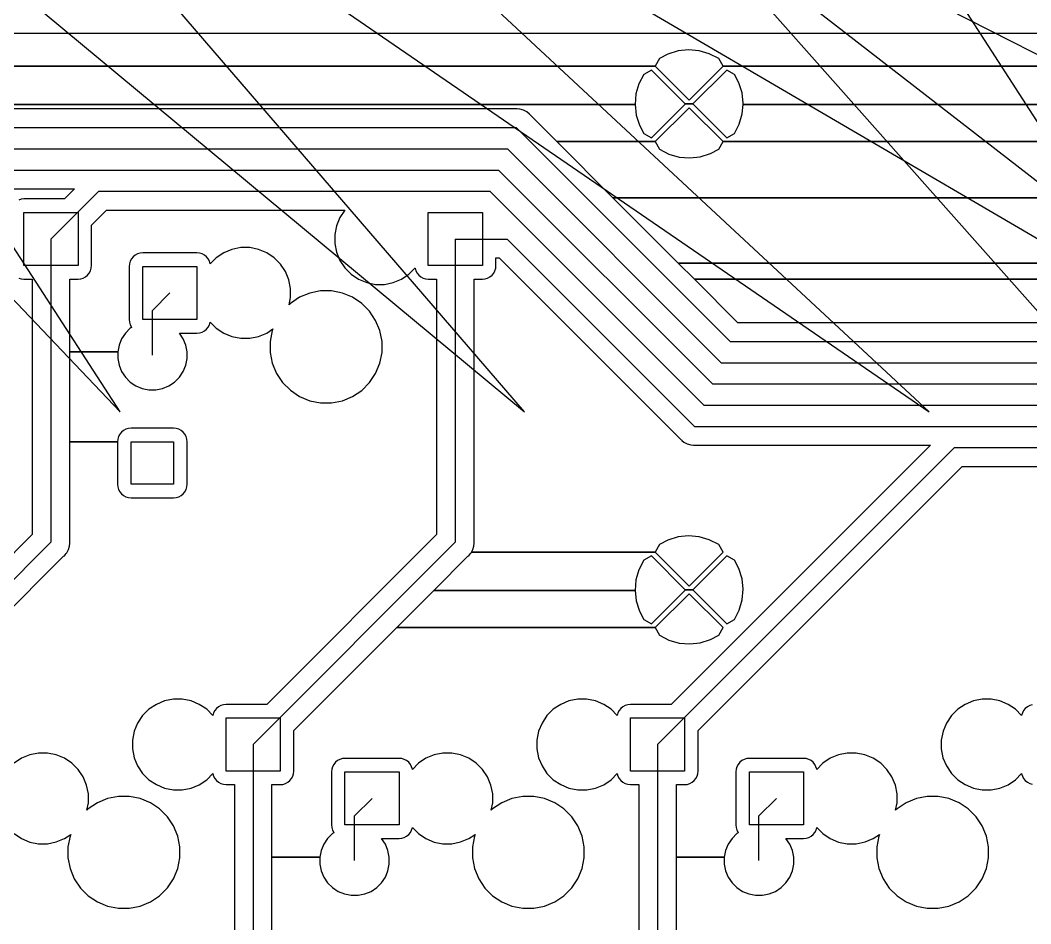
# Model space of a CAD drawing. Extents: x -29462 to 42578, y -23213 to 32194.
# Drawn here: x 13993 to 19283, y -13109 to -8379 of the extents above; entities that cross this region are included whole.
import ezdxf

# ---------------------------------------------------------------- set-up
doc = ezdxf.new("R2010")
doc.units = 0

msp = doc.modelspace()

# ---------------------------------------------------------------- linework, layer by layer
at = {"layer": 'Layer 1'}
for p, q in [((14517.04, -10428.88), (8065.38, -488.988)), ((16633.71, -10428.88), (8065.38, -488.988)), ((18750.38, -10428.88), (8065.38, -488.988)), ((20867.05, -10428.88), (8065.38, -488.988)), ((21660.75, -12545.546), (13886.2, -488.988)), ((6520.94, -2033.48), (14517.04, -10428.88)), ((6520.94, -2033.48), (16633.71, -10428.88)), ((6520.94, -2033.48), (18750.38, -10428.88)), ((6520.94, -2033.48), (20867.05, -10428.88)), ((6520.94, -2033.48), (22983.72, -10428.88)), ((12341.8, -2033.48), (21660.75, -12545.546)), ((4253.88, -8446.25), (38628, -8446.25)), ((17383.7127, -8557.04443), (17340.053, -8580.35593)), ((17436.6293, -8540.36513), (17383.7127, -8557.04443)), ((17491.8037, -8534.3538), (17436.6293, -8540.36513)), ((17547.0628, -8539.1798), (17491.8037, -8534.3538)), ((17600.3181, -8554.7302), (17547.0628, -8539.1798)), ((17649.5376, -8580.356), (17600.3181, -8554.7302)), ((17317.3906, -8619.97993), (4802.4, -8619.98)), ((4802.4, -8619.98), (17317.4, -8619.98)), ((17340.053, -8580.35593), (17317.3906, -8619.97993)), ((17317.4, -8619.98), (17494.805, -8797.385)), ((17494.805, -8797.385), (17672.21, -8619.98)), ((17672.2, -8619.98), (17649.5376, -8580.356)), ((28524.7007, -8619.97993), (17672.2, -8619.98)), ((17672.21, -8619.98), (28524.7, -8619.98)), ((17257.771, -8662.6276), (17232.1452, -8711.8189)), ((17297.395, -8639.937), (17257.771, -8662.6276)), ((17474.8, -8817.37), (17297.395, -8639.937)), ((17692.210092, -8639.93557), (17514.777092, -8817.36857)), ((17731.805792, -8662.62617), (17692.210092, -8639.93557)), ((17755.145592, -8706.28587), (17731.805792, -8662.62617)), ((17232.1452, -8711.8189), (17216.5948, -8765.1024)), ((17771.824892, -8759.20247), (17755.145592, -8706.28587)), ((17216.5948, -8765.1024), (17211.74058, -8820.3615)), ((17777.836222, -8814.34867), (17771.824892, -8759.20247)), ((17211.74058, -8820.3615), (4907.47, -8820.36)), ((4907.4732, -8820.3618), (17211.8, -8820.36)), ((17211.8, -8820.36), (17217.81133, -8875.5062)), ((17297.45443, -8994.7731), (17474.85943, -8817.3681)), ((17514.777092, -8817.36857), (17474.8, -8817.37)), ((17474.85943, -8817.3681), (17514.8, -8817.37)), ((17514.8, -8817.37), (17692.233, -8994.775)), ((17773.0049, -8869.6378), (17777.3229, -8820.3618)), ((17777.3, -8820.36), (17777.836222, -8814.34867)), ((28419.16953, -8820.3615), (17777.3, -8820.36)), ((17777.3229, -8820.3618), (28419.2, -8820.36)), ((16584.91978, -8843.19), (7334.27, -8843.19)), ((16589.74578, -8842.710223), (16584.91978, -8843.19)), ((16594.6, -8843.19), (16589.74578, -8842.710223)), ((16594.56678, -8843.19543), (16594.6, -8843.19)), ((16608.98828, -8844.60654), (16594.56678, -8843.19543)), ((16627.53028, -8850.22276), (16608.98828, -8844.60654)), ((16644.63298, -8859.36675), (16627.53028, -8850.22276)), ((16659.59078, -8871.64345), (16644.63298, -8859.36675)), ((16662.667, -8875.397), (16659.59078, -8871.64345)), ((16802, -9014.73), (16662.667, -8875.397)), ((17217.81133, -8875.5062), (17234.49063, -8928.4228)), ((17494.795, -8837.325), (17317.39, -9014.73)), ((17672.2, -9014.73), (17494.795, -8837.325)), ((17757.4545, -8922.8931), (17773.0049, -8869.6378)), ((17234.49063, -8928.4228), (17257.83043, -8972.0825)), ((17731.8287, -8972.0844), (17757.4545, -8922.8931)), ((7329.31, -8941.49), (16589.6, -8941.49)), ((16589.6, -8941.49), (17709.17, -10060.78)), ((17257.83043, -8972.0825), (17297.45443, -8994.7731)), ((17692.233, -8994.775), (17731.8287, -8972.0844)), ((17317.39, -9014.73), (16802, -9014.73)), ((17095.9, -9308.58), (16802.05, -9014.73)), ((16802.05, -9014.73), (17317.4, -9014.73)), ((17317.4, -9014.73), (17340.0624, -9054.354)), ((17649.547, -9054.35397), (17672.2094, -9014.72997)), ((28524.6993, -9014.72997), (17672.2, -9014.73)), ((17672.2094, -9014.72997), (28524.7, -9014.73)), ((10393.1, -9052.4), (16543.6, -9052.4)), ((16543.6, -9052.4), (17662.89, -10171.97)), ((17340.0624, -9054.354), (17389.2819, -9079.9798)), ((17389.2819, -9079.9798), (17442.5372, -9095.5302)), ((17442.5372, -9095.5302), (17497.7963, -9100.38442)), ((17497.7963, -9100.38442), (17552.9707, -9094.34487)), ((17552.9707, -9094.34487), (17605.8873, -9077.69377)), ((17605.8873, -9077.69377), (17649.547, -9054.35397)), ((12398.9, -9163.6), (16497.6, -9163.6)), ((16497.6, -9163.6), (17616.89, -10283.17)), ((12439.586, -9262.064), (14278.1, -9262.07)), ((14154.3, -9524.84), (14404.349, -9274.791)), ((14278.1, -9262.07), (14225.0987, -9315.0713)), ((14404.3, -9274.79), (16451.6, -9274.79)), ((16451.6, -9274.79), (17570.89, -10394.08)), ((29344.91117, -9308.57338), (17095.9, -9308.58)), ((17437.7, -9650.43), (17095.9, -9308.58)), ((17095.9, -9308.58), (29344.9, -9308.58)), ((13998.9711, -9316.42467), (13985.6502, -9320.46044)), ((14012.8, -9315.07), (13998.9711, -9316.42467)), ((14225.0987, -9315.0713), (14012.8, -9315.07)), ((14012.8, -9663.75), (14012.8, -9385.96)), ((14012.8, -9385.96), (14296.1, -9385.96)), ((14296.1, -9385.96), (14296.1, -9663.75)), ((14367, -9451.35), (14445.1755, -9373.1745)), ((14445.1755, -9373.1745), (15692.8, -9373.18)), ((15666.384045, -9412.493555), (15648.519345, -9455.673555)), ((15692.348445, -9373.631555), (15666.384045, -9412.493555)), ((15692.8, -9373.18), (15692.348445, -9373.631555)), ((16129.4, -9663.75), (16129.4, -9385.96)), ((16129.4, -9385.96), (16412.8, -9385.96)), ((16412.8, -9385.96), (16412.8, -9663.75)), ((14366.99424, -9663.75576), (14367, -9451.35)), ((15648.519345, -9455.673555), (15639.403575, -9501.506455)), ((15639.403575, -9501.506455), (15639.4, -9548.21)), ((14154.3, -9524.84), (14154.3, -11112.3)), ((15147.7, -9569.86), (15101.8671, -9578.97577)), ((15194.43213, -9569.86203), (15147.7, -9569.86)), ((15240.26503, -9578.9778), (15194.43213, -9569.86203)), ((15639.4, -9548.21), (15648.51577, -9594.0429)), ((16270.9, -9524.84), (16270.9, -11112.3)), ((16270.9, -9524.84), (16541.6, -9524.84)), ((16541.6, -9524.84), (17522.039, -10505.279)), ((14584.8773, -9618.06154), (14576.04375, -9628.81424)), ((14595.6017, -9609.22799), (14584.8773, -9618.06154)), ((14607.8784, -9602.68044), (14595.6017, -9609.22799)), ((14621.1711, -9598.64467), (14607.8784, -9602.68044)), ((14635, -9597.29), (14621.1711, -9598.64467)), ((14918.281606, -9597.291975), (14635, -9597.29)), ((14932.110506, -9598.646645), (14918.281606, -9597.291975)), ((14945.431406, -9602.682415), (14932.110506, -9598.646645)), ((14957.679806, -9609.229965), (14945.431406, -9602.682415)), ((14968.432506, -9618.063515), (14957.679806, -9609.229965)), ((14977.237836, -9628.816215), (14968.432506, -9618.063515)), ((15019.8534, -9622.80487), (14987.8776, -9654.80887)), ((15058.7154, -9596.86867), (15019.8534, -9622.80487)), ((15101.8671, -9578.97577), (15058.7154, -9596.86867)), ((15283.44503, -9596.8707), (15240.26503, -9578.9778)), ((15322.27873, -9622.8069), (15283.44503, -9596.8707)), ((15355.32693, -9655.8551), (15322.27873, -9622.8069)), ((15648.51577, -9594.0429), (15666.38047, -9637.2229)), ((16483.69424, -9663.75576), (16483.7, -9623.2)), ((16483.7, -9623.2), (16500.9, -9623.2)), ((16500.9, -9623.2), (17449.222, -10571.522)), ((14296.1, -9663.75), (14012.8, -9663.75)), ((14361.6038, -9690.87736), (14365.63957, -9677.58466)), ((14365.63957, -9677.58466), (14366.99424, -9663.75576)), ((14564.10576, -9668.18424), (14564.1, -9945.98)), ((14565.46043, -9654.35534), (14564.10576, -9668.18424)), ((14569.4962, -9641.06264), (14565.46043, -9654.35534)), ((14576.04375, -9628.81424), (14569.4962, -9641.06264)), ((14635, -9945.98), (14635, -9668.18)), ((14635, -9668.18), (14918.3, -9668.18)), ((14918.3, -9668.18), (14918.3, -9945.98)), ((14983.785386, -9641.064615), (14977.237836, -9628.816215)), ((14987.821156, -9654.357315), (14983.785386, -9641.064615)), ((14987.8776, -9654.80887), (14987.821156, -9654.357315)), ((15381.29133, -9694.7171), (15355.32693, -9655.8551)), ((15666.38047, -9637.2229), (15692.34487, -9676.0849)), ((15692.34487, -9676.0849), (15725.39307, -9709.1049)), ((16027.8466, -9709.10693), (16059.8224, -9677.13113)), ((16059.8224, -9677.13113), (16059.878844, -9677.582685)), ((16059.878844, -9677.582685), (16063.914614, -9690.875385)), ((16412.8, -9663.75), (16129.4, -9663.75)), ((16478.3038, -9690.87736), (16482.33957, -9677.58466)), ((16482.33957, -9677.58466), (16483.69424, -9663.75576)), ((17522.2, -9734.96), (17437.7, -9650.43)), ((17437.7, -9650.43), (31037.1, -9650.43)), ((31037.04012, -9650.4343), (17437.7, -9650.43)), ((13985.668594, -9729.257585), (13998.989494, -9733.293355)), ((14309.9289, -9733.29533), (14323.2216, -9729.25956)), ((14323.2216, -9729.25956), (14335.4983, -9722.68379)), ((14335.4983, -9722.68379), (14346.2227, -9713.87846)), ((14346.2227, -9713.87846), (14355.05625, -9703.12576)), ((14355.05625, -9703.12576), (14361.6038, -9690.87736)), ((15399.18423, -9737.8971), (15381.29133, -9694.7171)), ((15725.39307, -9709.1049), (15764.25507, -9735.0693)), ((15989.0129, -9735.07133), (16027.8466, -9709.10693)), ((16063.914614, -9690.875385), (16070.462164, -9703.123785)), ((16070.462164, -9703.123785), (16079.267494, -9713.876485)), ((16079.267494, -9713.876485), (16090.020194, -9722.681815)), ((16090.020194, -9722.681815), (16102.268594, -9729.257585)), ((16102.268594, -9729.257585), (16115.589494, -9733.293355)), ((16426.6289, -9733.29533), (16439.9216, -9729.25956)), ((16439.9216, -9729.25956), (16452.1983, -9722.68379)), ((16452.1983, -9722.68379), (16462.9227, -9713.87846)), ((16462.9227, -9713.87846), (16471.75625, -9703.12576)), ((16471.75625, -9703.12576), (16478.3038, -9690.87736)), ((13998.989494, -9733.293355), (14012.818394, -9734.648025)), ((14012.818394, -9734.648025), (14056.1, -9734.65)), ((14056.1, -9734.65), (14056.1, -11071.6)), ((14252.8, -10114.7), (14252.8, -9734.65)), ((14252.8, -9734.65), (14296.1, -9734.65)), ((14296.1, -9734.65), (14309.9289, -9733.29533)), ((15408.3, -9783.73), (15399.18423, -9737.8971)), ((15408.34592, -9830.43314), (15408.3, -9783.73)), ((15764.25507, -9735.0693), (15807.40677, -9752.9622)), ((15807.40677, -9752.9622), (15853.23967, -9762.07797)), ((15853.23967, -9762.07797), (15900, -9762.08)), ((15900, -9762.08), (15945.8329, -9752.96423)), ((15945.8329, -9752.96423), (15989.0129, -9735.07133)), ((16115.589494, -9733.293355), (16129.418394, -9734.648025)), ((16129.418394, -9734.648025), (16172.8, -9734.65)), ((16172.8, -9734.65), (16172.8, -11071.6)), ((16369.4, -11107.51978), (16369.4, -9734.65)), ((16369.4, -9734.65), (16412.8, -9734.65)), ((16412.8, -9734.65), (16426.6289, -9733.29533)), ((31037.0356, -9734.9558), (17522.2, -9734.96)), ((17522.232, -9734.962), (31037.1, -9734.96)), ((17749.9, -9962.63), (17522.232, -9734.962)), ((14685.1, -9898.22), (14776.5399, -9807.0623)), ((15400.66948, -9869.04114), (15408.34592, -9830.43314)), ((15455.7592, -9829.8405), (15407.8097, -9861.8727)), ((15509.0427, -9807.7707), (15455.7592, -9829.8405)), ((15565.6, -9796.51), (15509.0427, -9807.7707)), ((15623.2659, -9796.5377), (15565.6, -9796.51)), ((15679.8232, -9807.7984), (15623.2659, -9796.5377)), ((15733.1067, -9829.8682), (15679.8232, -9807.7984)), ((15781.0562, -9861.9004), (15733.1067, -9829.8682)), ((15407.8097, -9861.8727), (15400.66948, -9869.04114)), ((15821.8373, -9902.6815), (15781.0562, -9861.9004)), ((14685.1, -10132.5), (14685.1, -9898.22)), ((15853.8695, -9950.6592), (15821.8373, -9902.6815)), ((14569.518665, -9991.53066), (14544.231565, -10016.84596)), ((14564.1, -9945.98), (14565.45467, -9959.8089)), ((14565.45467, -9959.8089), (14569.49044, -9973.1016)), ((14569.49044, -9973.1016), (14576.03799, -9985.35)), ((14576.997545, -9986.53533), (14569.518665, -9991.53066)), ((14576.03799, -9985.35), (14576.997545, -9986.53533)), ((14918.3, -9945.98), (14635, -9945.98)), ((14957.6982, -10004.93379), (14968.4509, -9996.12846)), ((14968.4509, -9996.12846), (14977.25623, -9985.37576)), ((14977.25623, -9985.37576), (14983.80378, -9973.12736)), ((14983.80378, -9973.12736), (14987.83955, -9959.83466)), ((14987.83955, -9959.83466), (14987.895994, -9959.383105)), ((14987.895994, -9959.383105), (15019.871794, -9991.358905)), ((15019.871794, -9991.358905), (15058.733794, -10017.323305)), ((15283.5129, -10017.29133), (15316.5329, -9995.22153)), ((15316.5329, -9995.22153), (15312.94868, -10003.88575)), ((15875.9393, -10003.9145), (15853.8695, -9950.6592)), ((30399.80446, -9962.63), (17749.9, -9962.63)), ((14524.334865, -10046.59216), (14510.647065, -10079.64036)), ((14544.231565, -10016.84596), (14524.334865, -10046.59216)), ((14846.34132, -10046.5434), (14826.47292, -10016.8254)), ((14826.47292, -10016.8254), (14918.3, -10016.9)), ((14860.02912, -10079.5916), (14846.34132, -10046.5434)), ((14918.3, -10016.9), (14932.1289, -10015.54533)), ((14932.1289, -10015.54533), (14945.4498, -10011.50956)), ((14945.4498, -10011.50956), (14957.6982, -10004.93379)), ((15058.733794, -10017.323305), (15101.885494, -10035.216205)), ((15101.885494, -10035.216205), (15147.718394, -10044.331975)), ((15147.718394, -10044.331975), (15194.5, -10044.3)), ((15194.5, -10044.3), (15240.3329, -10035.18423)), ((15240.3329, -10035.18423), (15283.5129, -10017.29133)), ((15312.94868, -10003.88575), (15301.68798, -10060.47125)), ((15887.2, -10060.5), (15875.9393, -10003.9145)), ((14510.647065, -10079.64036), (14503.647955, -10114.74876)), ((14867, -10114.7), (14860.02912, -10079.5916)), ((15301.68798, -10060.47125), (15301.7, -10118.1)), ((15887.2341, -10118.166), (15887.2, -10060.5)), ((17709.1, -10060.8), (30404.6, -10060.8)), ((14252.8, -10586), (14252.8, -10114.7)), ((14252.8, -10114.7), (14503.6, -10114.7)), ((14503.647955, -10114.74876), (14252.8, -10114.7)), ((14503.6, -10114.7), (14503.6, -10150.5)), ((14503.6, -10150.5), (14510.59911, -10185.6084)), ((14860.0026, -10185.63502), (14866.97348, -10150.52662)), ((14866.97348, -10150.52662), (14867, -10114.7)), ((15301.7, -10118.1), (15312.9607, -10174.6573)), ((15875.9734, -10174.7233), (15887.2341, -10118.166)), ((14510.59911, -10185.6084), (14524.28691, -10218.6566)), ((14846.3148, -10218.68322), (14860.0026, -10185.63502)), ((15312.9607, -10174.6573), (15335.0305, -10227.9408)), ((15853.9036, -10228.0068), (15875.9734, -10174.7233)), ((17662.9, -10172), (30358.6, -10172)), ((14524.28691, -10218.6566), (14544.18361, -10248.4028)), ((14544.18361, -10248.4028), (14569.47071, -10273.7181)), ((14801.131, -10273.74472), (14826.4181, -10248.42942)), ((14826.4181, -10248.42942), (14846.3148, -10218.68322)), ((15335.0305, -10227.9408), (15367.0627, -10275.9185)), ((15821.8714, -10275.9845), (15853.9036, -10228.0068)), ((14569.47071, -10273.7181), (14599.21691, -10293.5865)), ((14599.21691, -10293.5865), (14632.29331, -10307.3025)), ((14632.29331, -10307.3025), (14667.37351, -10314.27338)), ((14667.37351, -10314.27338), (14703.2, -10314.3)), ((14703.2, -10314.3), (14738.3084, -10307.32912)), ((14738.3084, -10307.32912), (14771.3848, -10293.61312)), ((14771.3848, -10293.61312), (14801.131, -10273.74472)), ((15367.0627, -10275.9185), (15407.8438, -10316.6714)), ((15781.0903, -10316.7374), (15821.8714, -10275.9845)), ((17616.9, -10283.2), (30312.6, -10283.2)), ((15407.8438, -10316.6714), (15455.7933, -10348.7318)), ((15455.7933, -10348.7318), (15509.0768, -10370.8016)), ((15679.8573, -10370.8676), (15733.1408, -10348.7978)), ((15733.1408, -10348.7978), (15781.0903, -10316.7374)), ((15509.0768, -10370.8016), (15565.6341, -10382.034)), ((15565.6341, -10382.034), (15623.3, -10382.1)), ((15623.3, -10382.1), (15679.8573, -10370.8676)), ((17570.9, -10394.1), (30266.6, -10394.1)), ((14547.0784, -10520.49044), (14534.83, -10527.03799)), ((14560.3711, -10516.45467), (14547.0784, -10520.49044)), ((14574.2, -10515.1), (14560.3711, -10516.45467)), ((14796.37756, -10515.10576), (14574.2, -10515.1)), ((14810.23466, -10516.46043), (14796.37756, -10515.10576)), ((14823.52736, -10520.4962), (14810.23466, -10516.46043)), ((14835.77576, -10527.04375), (14823.52736, -10520.4962)), ((17522, -10505.3), (30220.3, -10505.3)), ((14504.68865, -10572.16534), (14503.30576, -10585.99424)), ((14508.72442, -10558.87264), (14504.68865, -10572.16534)), ((14515.27197, -10546.59594), (14508.72442, -10558.87264)), ((14524.0773, -10535.87154), (14515.27197, -10546.59594)), ((14534.83, -10527.03799), (14524.0773, -10535.87154)), ((14846.52846, -10535.8773), (14835.77576, -10527.04375)), ((14855.33379, -10546.6017), (14846.52846, -10535.8773)), ((14861.88134, -10558.8784), (14855.33379, -10546.6017)), ((14865.91711, -10572.1711), (14861.88134, -10558.8784)), ((14867.3, -10586), (14865.91711, -10572.1711)), ((17449.222, -10571.522), (17452.29822, -10575.27555)), ((17452.29822, -10575.27555), (17456.05177, -10578.35177)), ((17456.05177, -10578.35177), (17456.1, -10578.4)), ((17456.1, -10578.4), (17456.523333, -10578.766889)), ((17456.523333, -10578.766889), (17467.332433, -10587.600439)), ((14503.30576, -10585.99424), (14252.8, -10586)), ((14252.8, -11107.51978), (14252.8, -10586)), ((14252.8, -10586), (14503.3, -10586)), ((14503.3, -10586), (14503.3, -10808.2)), ((14574.2, -10808.2), (14574.2, -10586)), ((14574.2, -10586), (14796.4, -10586)), ((14796.4, -10586), (14796.4, -10808.2)), ((14867.32244, -10808.20576), (14867.3, -10586)), ((17329.3, -12170.7), (18883.5, -10616.5)), ((18757.3, -10603.8), (17400.12, -11960.95)), ((17467.332433, -10587.600439), (17484.406833, -10596.744429)), ((17484.406833, -10596.744429), (17502.948833, -10602.360649)), ((17502.948833, -10602.360649), (17517.398633, -10603.799979)), ((17517.398633, -10603.799979), (17517.4, -10603.8)), ((17517.4, -10603.8), (17522.226, -10604.279777)), ((17522.226, -10604.279777), (17527.052, -10603.8)), ((17527.052, -10603.8), (18757.3, -10603.8)), ((18883.5, -10616.5), (30174.3, -10616.5)), ((17542, -12097.2), (18924.35, -10714.88)), ((18924.35, -10714.88), (20762.9, -10714.9)), ((14503.3, -10808.2), (14504.68289, -10822.0289)), ((14504.68289, -10822.0289), (14508.71866, -10835.3216)), ((14508.71866, -10835.3216), (14515.26621, -10847.5983)), ((14796.4, -10808.2), (14574.2, -10808.2)), ((14855.35623, -10847.60406), (14861.90378, -10835.32736)), ((14861.90378, -10835.32736), (14865.93955, -10822.03466)), ((14865.93955, -10822.03466), (14867.32244, -10808.20576)), ((14515.26621, -10847.5983), (14524.07154, -10858.3227)), ((14524.07154, -10858.3227), (14534.82424, -10867.15625)), ((14534.82424, -10867.15625), (14547.07264, -10873.7038)), ((14547.07264, -10873.7038), (14560.36534, -10877.73957)), ((14560.36534, -10877.73957), (14574.19424, -10879.09424)), ((14574.19424, -10879.09424), (14796.4, -10879.1)), ((14796.4, -10879.1), (14810.2571, -10877.74533)), ((14810.2571, -10877.74533), (14823.5498, -10873.70956)), ((14823.5498, -10873.70956), (14835.7982, -10867.16201)), ((14835.7982, -10867.16201), (14846.5509, -10858.32846)), ((14846.5509, -10858.32846), (14855.35623, -10847.60406)), ((14056.1, -11071.6), (13166.818, -11960.882)), ((14253.279777, -11112.34578), (14252.8, -11107.51978)), ((16172.8, -11071.6), (15283.518, -11960.882)), ((16369.879777, -11112.34578), (16369.4, -11107.51978)), ((17383.7227, -11100.93623), (17340.063, -11124.27603)), ((17436.6393, -11084.28513), (17383.7227, -11100.93623)), ((17491.8137, -11078.24558), (17436.6393, -11084.28513)), ((17547.0728, -11083.0998), (17491.8137, -11078.24558)), ((17600.3281, -11098.6502), (17547.0728, -11083.0998)), ((17649.5476, -11124.276), (17600.3281, -11098.6502)), ((14154.3, -11112.3), (13095.97, -12170.63)), ((14236.64642, -11167.27801), (14245.76219, -11150.17531)), ((14245.76219, -11150.17531), (14251.37841, -11131.66151)), ((14251.37841, -11131.66151), (14252.81774, -11117.21171)), ((14252.8, -11117.2), (14253.279777, -11112.34578)), ((14252.81774, -11117.21171), (14252.8, -11117.2)), ((16270.9, -11112.3), (15212.57, -12170.63)), ((16355, -11163.9), (16362.33777, -11150.184)), ((16362.33777, -11150.184), (16367.95399, -11131.6702)), ((16367.95399, -11131.6702), (16369.39332, -11117.2204)), ((16369.39332, -11117.2204), (16369.4, -11117.2)), ((16369.4, -11117.2), (16369.879777, -11112.34578)), ((17340.063, -11124.27603), (17317.4006, -11163.90003)), ((17672.21, -11163.9), (17649.5476, -11124.276)), ((13308.7, -12097.2), (14220.588, -11185.312)), ((14220.588, -11185.312), (14224.34155, -11182.23578)), ((14224.34155, -11182.23578), (14228.12332, -11177.63556)), ((14228.12332, -11177.63556), (14233.93709, -11170.55179)), ((14233.93709, -11170.55179), (14236.64642, -11167.27801)), ((16158.3, -11364.3), (16337.229, -11185.343)), ((16337.229, -11185.343), (16340.98255, -11182.26678)), ((16340.98255, -11182.26678), (16344.76432, -11177.66656)), ((16344.76432, -11177.66656), (16350.57809, -11170.58279)), ((16350.57809, -11170.58279), (16353.28742, -11167.30901)), ((16353.28742, -11167.30901), (16355.06542, -11163.92235)), ((17317.4006, -11163.90003), (16355, -11163.9)), ((16355.06542, -11163.92235), (17317.4, -11163.9)), ((17257.771, -11206.4856), (17232.1452, -11255.6769)), ((17297.395, -11183.795), (17257.771, -11206.4856)), ((17474.8, -11361.2), (17297.395, -11183.795)), ((17317.4, -11163.9), (17494.805, -11341.305)), ((17494.805, -11341.305), (17672.21, -11163.9)), ((17692.23299, -11183.7954), (17514.79999, -11361.2004)), ((17731.82869, -11206.486), (17692.23299, -11183.7954)), ((17755.16849, -11250.1457), (17731.82869, -11206.486)), ((17232.1452, -11255.6769), (17216.5948, -11308.9322)), ((17771.84779, -11303.0623), (17755.16849, -11250.1457)), ((17216.5948, -11308.9322), (17211.74058, -11364.2195)), ((17777.85912, -11358.2085), (17771.84779, -11303.0623)), ((15963.9, -11558.6), (16158.266, -11364.234)), ((16158.266, -11364.234), (17211.8, -11364.3)), ((17211.74058, -11364.2195), (16158.3, -11364.3)), ((17211.8, -11364.3), (17217.81133, -11419.4462)), ((17297.45443, -11538.7131), (17474.85943, -11361.2801)), ((17514.79999, -11361.2004), (17474.8, -11361.2)), ((17474.85943, -11361.2801), (17514.8, -11361.2)), ((17514.8, -11361.2), (17692.233, -11538.633)), ((17773.0049, -11413.4676), (17777.85912, -11358.2085)), ((17217.81133, -11419.4462), (17234.49063, -11472.3628)), ((17494.8044, -11381.16699), (17317.3994, -11558.59999)), ((17672.2094, -11558.59999), (17494.8044, -11381.16699)), ((17757.4545, -11466.7511), (17773.0049, -11413.4676)), ((17234.49063, -11472.3628), (17257.83043, -11516.0225)), ((17731.8287, -11515.9424), (17757.4545, -11466.7511)), ((17257.83043, -11516.0225), (17297.45443, -11538.7131)), ((17692.233, -11538.633), (17731.8287, -11515.9424)), ((15425.3, -12097.2), (15963.892, -11558.636)), ((15963.892, -11558.636), (17317.4, -11558.6)), ((17317.3994, -11558.59999), (15963.9, -11558.6)), ((17317.4, -11558.6), (17340.0624, -11598.1957)), ((17649.547, -11598.19569), (17672.2094, -11558.59999)), ((17340.0624, -11598.1957), (17389.2819, -11623.8497)), ((17389.2819, -11623.8497), (17442.5372, -11639.3719)), ((17552.9707, -11638.21479), (17605.8873, -11621.53549)), ((17605.8873, -11621.53549), (17649.547, -11598.19569)), ((17442.5372, -11639.3719), (17497.7963, -11644.22612)), ((17497.7963, -11644.22612), (17552.9707, -11638.21479)), ((14749.1671, -11942.61577), (14706.0154, -11960.50867)), ((14795, -11933.5), (14749.1671, -11942.61577)), ((14841.681606, -11933.468025), (14795, -11933.5)), ((14887.514506, -11942.583795), (14841.681606, -11933.468025)), ((14930.694506, -11960.476695), (14887.514506, -11942.583795)), ((16865.7671, -11942.61577), (16822.6154, -11960.50867)), ((16911.6, -11933.5), (16865.7671, -11942.61577)), ((16958.381606, -11933.468025), (16911.6, -11933.5)), ((17004.214506, -11942.583795), (16958.381606, -11933.468025)), ((17047.394506, -11960.476695), (17004.214506, -11942.583795)), ((18982.4671, -11942.61577), (18939.3154, -11960.50867)), ((19028.3, -11933.5), (18982.4671, -11942.61577)), ((19074.981606, -11933.468025), (19028.3, -11933.5)), ((19120.814506, -11942.583795), (19074.981606, -11933.468025)), ((19163.994506, -11960.476695), (19120.814506, -11942.583795)), ((14667.1534, -11986.44487), (14634.1052, -12019.49307)), ((14706.0154, -11960.50867), (14667.1534, -11986.44487)), ((14969.528206, -11986.412895), (14930.694506, -11960.476695)), ((15001.504006, -12018.416895), (14969.528206, -11986.412895)), ((15005.59622, -12004.67264), (15001.56045, -12017.96534)), ((15012.14377, -11992.42424), (15005.59622, -12004.67264)), ((15020.9491, -11981.67154), (15012.14377, -11992.42424)), ((15031.7018, -11972.83799), (15020.9491, -11981.67154)), ((15043.9502, -11966.29044), (15031.7018, -11972.83799)), ((15057.2711, -11962.25467), (15043.9502, -11966.29044)), ((15071.1, -11960.9), (15057.2711, -11962.25467)), ((15283.518, -11960.882), (15071.1, -11960.9)), ((16783.7534, -11986.44487), (16750.7052, -12019.49307)), ((16822.6154, -11960.50867), (16783.7534, -11986.44487)), ((17086.228206, -11986.412895), (17047.394506, -11960.476695)), ((17118.204006, -12018.416895), (17086.228206, -11986.412895)), ((17122.29622, -12004.67264), (17118.26045, -12017.96534)), ((17128.84377, -11992.42424), (17122.29622, -12004.67264)), ((17137.6491, -11981.67154), (17128.84377, -11992.42424)), ((17148.4018, -11972.83799), (17137.6491, -11981.67154)), ((17160.6502, -11966.29044), (17148.4018, -11972.83799)), ((17173.9711, -11962.25467), (17160.6502, -11966.29044)), ((17187.8, -11960.9), (17173.9711, -11962.25467)), ((17400.12, -11960.95), (17187.8, -11960.9)), ((18900.4534, -11986.44487), (18867.4052, -12019.49307)), ((18939.3154, -11960.50867), (18900.4534, -11986.44487)), ((19202.828206, -11986.412895), (19163.994506, -11960.476695)), ((19234.804006, -12018.416895), (19202.828206, -11986.412895)), ((19238.89622, -12004.67264), (19234.86045, -12017.96534)), ((19245.44377, -11992.42424), (19238.89622, -12004.67264)), ((19254.2491, -11981.67154), (19245.44377, -11992.42424)), ((19265.0018, -11972.83799), (19254.2491, -11981.67154)), ((19277.2502, -11966.29044), (19265.0018, -11972.83799)), ((19290.5711, -11962.25467), (19277.2502, -11966.29044)), ((14608.1408, -12058.35507), (14590.2761, -12101.53507)), ((14634.1052, -12019.49307), (14608.1408, -12058.35507)), ((15001.56045, -12017.96534), (15001.504006, -12018.416895)), ((15071.1, -12309.6), (15071.1, -12031.8)), ((15071.1, -12031.8), (15354.4, -12031.8)), ((15354.4, -12031.8), (15354.4, -12309.6)), ((16724.7408, -12058.35507), (16706.8761, -12101.53507)), ((16750.7052, -12019.49307), (16724.7408, -12058.35507)), ((17118.26045, -12017.96534), (17118.204006, -12018.416895)), ((17187.8, -12309.6), (17187.8, -12031.8)), ((17187.8, -12031.8), (17471.1, -12031.8)), ((17471.1, -12031.8), (17471.1, -12309.6)), ((18841.4408, -12058.35507), (18823.5761, -12101.53507)), ((18867.4052, -12019.49307), (18841.4408, -12058.35507)), ((19234.86045, -12017.96534), (19234.804006, -12018.416895)), ((14590.2761, -12101.53507), (14581.16033, -12147.36797)), ((15425.29424, -12309.60576), (15425.3, -12097.2)), ((16706.8761, -12101.53507), (16697.76033, -12147.36797)), ((17541.99424, -12309.60576), (17542, -12097.2)), ((18823.5761, -12101.53507), (18814.46033, -12147.36797)), ((14581.16033, -12147.36797), (14581.1, -12194)), ((16697.76033, -12147.36797), (16697.8, -12194)), ((18814.46033, -12147.36797), (18814.4, -12194)), ((14089.4, -12215.7), (14043.5671, -12224.81577)), ((14136.13213, -12215.73203), (14089.4, -12215.7)), ((14181.96503, -12224.8478), (14136.13213, -12215.73203)), ((14581.1, -12194), (14590.21577, -12239.8329)), ((15212.6, -12170.7), (15212.6, -13184.1)), ((16206.1, -12215.7), (16160.2671, -12224.81577)), ((16252.83213, -12215.73203), (16206.1, -12215.7)), ((16298.66503, -12224.8478), (16252.83213, -12215.73203)), ((16697.8, -12194), (16706.91577, -12239.8329)), ((17329.3, -12170.7), (17329.3, -13184.1)), ((18322.7, -12215.7), (18276.8671, -12224.81577)), ((18369.43213, -12215.73203), (18322.7, -12215.7)), ((18415.26503, -12224.8478), (18369.43213, -12215.73203)), ((18814.4, -12194), (18823.51577, -12239.8329)), ((14000.4154, -12242.70867), (13961.5534, -12268.64487)), ((14043.5671, -12224.81577), (14000.4154, -12242.70867)), ((14225.14503, -12242.7407), (14181.96503, -12224.8478)), ((14263.97873, -12268.6769), (14225.14503, -12242.7407)), ((14297.02693, -12301.7251), (14263.97873, -12268.6769)), ((14590.21577, -12239.8329), (14608.08047, -12283.0129)), ((15643.1773, -12263.87154), (15634.34375, -12274.62424)), ((15653.9017, -12255.03799), (15643.1773, -12263.87154)), ((15666.1784, -12248.49044), (15653.9017, -12255.03799)), ((15679.4711, -12244.45467), (15666.1784, -12248.49044)), ((15693.3, -12243.1), (15679.4711, -12244.45467)), ((15976.681606, -12243.131975), (15693.3, -12243.1)), ((15990.510506, -12244.486645), (15976.681606, -12243.131975)), ((16003.831406, -12248.522415), (15990.510506, -12244.486645)), ((16016.079806, -12255.069965), (16003.831406, -12248.522415)), ((16026.832506, -12263.903515), (16016.079806, -12255.069965)), ((16035.637836, -12274.656215), (16026.832506, -12263.903515)), ((16078.2534, -12268.64487), (16046.2776, -12300.64887)), ((16117.1154, -12242.70867), (16078.2534, -12268.64487)), ((16160.2671, -12224.81577), (16117.1154, -12242.70867)), ((16341.84503, -12242.7407), (16298.66503, -12224.8478)), ((16380.67873, -12268.6769), (16341.84503, -12242.7407)), ((16413.72693, -12301.7251), (16380.67873, -12268.6769)), ((16706.91577, -12239.8329), (16724.78047, -12283.0129)), ((17759.8773, -12263.87154), (17751.04375, -12274.62424)), ((17770.6017, -12255.03799), (17759.8773, -12263.87154)), ((17782.8784, -12248.49044), (17770.6017, -12255.03799)), ((17796.1711, -12244.45467), (17782.8784, -12248.49044)), ((17810, -12243.1), (17796.1711, -12244.45467)), ((18093.281606, -12243.131975), (17810, -12243.1)), ((18107.110506, -12244.486645), (18093.281606, -12243.131975)), ((18120.431406, -12248.522415), (18107.110506, -12244.486645)), ((18132.679806, -12255.069965), (18120.431406, -12248.522415)), ((18143.432506, -12263.903515), (18132.679806, -12255.069965)), ((18152.237836, -12274.656215), (18143.432506, -12263.903515)), ((18194.8534, -12268.64487), (18162.8776, -12300.64887)), ((18233.7154, -12242.70867), (18194.8534, -12268.64487)), ((18276.8671, -12224.81577), (18233.7154, -12242.70867)), ((18458.44503, -12242.7407), (18415.26503, -12224.8478)), ((18497.27873, -12268.6769), (18458.44503, -12242.7407)), ((18530.32693, -12301.7251), (18497.27873, -12268.6769)), ((18823.51577, -12239.8329), (18841.38047, -12283.0129)), ((14322.99133, -12340.5871), (14297.02693, -12301.7251)), ((14608.08047, -12283.0129), (14634.04487, -12321.8749)), ((14634.04487, -12321.8749), (14667.09307, -12354.8949)), ((14969.5466, -12354.92693), (15001.5224, -12322.95113)), ((15001.5224, -12322.95113), (15001.578844, -12323.402685)), ((15001.578844, -12323.402685), (15005.614614, -12336.695385)), ((15354.4, -12309.6), (15071.1, -12309.6)), ((15419.9038, -12336.72736), (15423.93957, -12323.43466)), ((15423.93957, -12323.43466), (15425.29424, -12309.60576)), ((15622.40576, -12313.99424), (15622.4, -12591.8)), ((15623.76043, -12300.16534), (15622.40576, -12313.99424)), ((15627.7962, -12286.87264), (15623.76043, -12300.16534)), ((15634.34375, -12274.62424), (15627.7962, -12286.87264)), ((15693.3, -12591.8), (15693.3, -12314)), ((15693.3, -12314), (15976.6, -12314)), ((15976.6, -12314), (15976.6, -12591.8)), ((16042.185386, -12286.904615), (16035.637836, -12274.656215)), ((16046.221156, -12300.197315), (16042.185386, -12286.904615)), ((16046.2776, -12300.64887), (16046.221156, -12300.197315)), ((16439.69133, -12340.5871), (16413.72693, -12301.7251)), ((16724.78047, -12283.0129), (16750.74487, -12321.8749)), ((16750.74487, -12321.8749), (16783.79307, -12354.8949)), ((17086.2466, -12354.92693), (17118.2224, -12322.95113)), ((17118.2224, -12322.95113), (17118.278844, -12323.402685)), ((17118.278844, -12323.402685), (17122.314614, -12336.695385)), ((17471.1, -12309.6), (17187.8, -12309.6)), ((17536.6038, -12336.72736), (17540.63957, -12323.43466)), ((17540.63957, -12323.43466), (17541.99424, -12309.60576)), ((17739.10576, -12313.99424), (17739.1, -12591.8)), ((17740.46043, -12300.16534), (17739.10576, -12313.99424)), ((17744.4962, -12286.87264), (17740.46043, -12300.16534)), ((17751.04375, -12274.62424), (17744.4962, -12286.87264)), ((17810, -12591.8), (17810, -12314)), ((17810, -12314), (18093.3, -12314)), ((18093.3, -12314), (18093.3, -12591.8)), ((18158.785386, -12286.904615), (18152.237836, -12274.656215)), ((18162.821156, -12300.197315), (18158.785386, -12286.904615)), ((18162.8776, -12300.64887), (18162.821156, -12300.197315)), ((18556.29133, -12340.5871), (18530.32693, -12301.7251)), ((18841.38047, -12283.0129), (18867.34487, -12321.8749)), ((18867.34487, -12321.8749), (18900.39307, -12354.8949)), ((19202.8466, -12354.92693), (19234.8224, -12322.95113)), ((19234.8224, -12322.95113), (19234.878844, -12323.402685)), ((19234.878844, -12323.402685), (19238.914614, -12336.695385)), ((14340.88423, -12383.7671), (14322.99133, -12340.5871)), ((14667.09307, -12354.8949), (14705.95507, -12380.8593)), ((14930.7129, -12380.89133), (14969.5466, -12354.92693)), ((15005.614614, -12336.695385), (15012.162164, -12348.943785)), ((15012.162164, -12348.943785), (15020.967494, -12359.696485)), ((15020.967494, -12359.696485), (15031.720194, -12368.501815)), ((15031.720194, -12368.501815), (15043.968594, -12375.077585)), ((15043.968594, -12375.077585), (15057.289494, -12379.113355)), ((15368.2289, -12379.14533), (15381.5216, -12375.10956)), ((15381.5216, -12375.10956), (15393.7983, -12368.53379)), ((15393.7983, -12368.53379), (15404.5227, -12359.72846)), ((15404.5227, -12359.72846), (15413.35625, -12348.97576)), ((15413.35625, -12348.97576), (15419.9038, -12336.72736)), ((16457.58423, -12383.7671), (16439.69133, -12340.5871)), ((16783.79307, -12354.8949), (16822.65507, -12380.8593)), ((17047.4129, -12380.89133), (17086.2466, -12354.92693)), ((17122.314614, -12336.695385), (17128.862164, -12348.943785)), ((17128.862164, -12348.943785), (17137.667494, -12359.696485)), ((17137.667494, -12359.696485), (17148.420194, -12368.501815)), ((17148.420194, -12368.501815), (17160.668594, -12375.077585)), ((17160.668594, -12375.077585), (17173.989494, -12379.113355)), ((17484.9289, -12379.14533), (17498.2216, -12375.10956)), ((17498.2216, -12375.10956), (17510.4983, -12368.53379)), ((17510.4983, -12368.53379), (17521.2227, -12359.72846)), ((17521.2227, -12359.72846), (17530.05625, -12348.97576)), ((17530.05625, -12348.97576), (17536.6038, -12336.72736)), ((18574.18423, -12383.7671), (18556.29133, -12340.5871)), ((18900.39307, -12354.8949), (18939.25507, -12380.8593)), ((19164.0129, -12380.89133), (19202.8466, -12354.92693)), ((19238.914614, -12336.695385), (19245.462164, -12348.943785)), ((19245.462164, -12348.943785), (19254.267494, -12359.696485)), ((19254.267494, -12359.696485), (19265.020194, -12368.501815)), ((19265.020194, -12368.501815), (19277.268594, -12375.077585)), ((19277.268594, -12375.077585), (19290.589494, -12379.113355)), ((14350, -12429.6), (14340.88423, -12383.7671)), ((14350.04592, -12476.22314), (14350, -12429.6)), ((14705.95507, -12380.8593), (14749.10677, -12398.7522)), ((14749.10677, -12398.7522), (14794.93967, -12407.86797)), ((14794.93967, -12407.86797), (14841.7, -12407.9)), ((14841.7, -12407.9), (14887.5329, -12398.78423)), ((14887.5329, -12398.78423), (14930.7129, -12380.89133)), ((15057.289494, -12379.113355), (15071.118394, -12380.468025)), ((15071.118394, -12380.468025), (15114.4, -12380.5)), ((15114.4, -12380.5), (15114.4, -13179.4)), ((15311.1, -12760.6), (15311.1, -12380.5)), ((15311.1, -12380.5), (15354.4, -12380.5)), ((15354.4, -12380.5), (15368.2289, -12379.14533)), ((16466.7, -12429.6), (16457.58423, -12383.7671)), ((16466.64592, -12476.22314), (16466.7, -12429.6)), ((16822.65507, -12380.8593), (16865.80677, -12398.7522)), ((16865.80677, -12398.7522), (16911.63967, -12407.86797)), ((16911.63967, -12407.86797), (16958.4, -12407.9)), ((16958.4, -12407.9), (17004.2329, -12398.78423)), ((17004.2329, -12398.78423), (17047.4129, -12380.89133)), ((17173.989494, -12379.113355), (17187.818394, -12380.468025)), ((17187.818394, -12380.468025), (17231.1, -12380.5)), ((17231.1, -12380.5), (17231.1, -13179.4)), ((17427.8, -12760.6), (17427.8, -12380.5)), ((17427.8, -12380.5), (17471.1, -12380.5)), ((17471.1, -12380.5), (17484.9289, -12379.14533)), ((18583.3, -12429.6), (18574.18423, -12383.7671)), ((18583.34592, -12476.22314), (18583.3, -12429.6)), ((18939.25507, -12380.8593), (18982.40677, -12398.7522)), ((18982.40677, -12398.7522), (19028.23967, -12407.86797)), ((19028.23967, -12407.86797), (19075, -12407.9)), ((19075, -12407.9), (19120.8329, -12398.78423)), ((19120.8329, -12398.78423), (19164.0129, -12380.89133)), ((14342.36948, -12514.83114), (14350.04592, -12476.22314)), ((14397.4592, -12475.6305), (14349.5097, -12507.6627)), ((14450.7427, -12453.5607), (14397.4592, -12475.6305)), ((14507.3, -12442.3), (14450.7427, -12453.5607)), ((14564.9659, -12442.3377), (14507.3, -12442.3)), ((14621.5232, -12453.5984), (14564.9659, -12442.3377)), ((14674.8067, -12475.6682), (14621.5232, -12453.5984)), ((14722.7562, -12507.7004), (14674.8067, -12475.6682)), ((15743.5, -12544.1), (15834.9399, -12452.9423)), ((16458.96948, -12514.83114), (16466.64592, -12476.22314)), ((16514.0592, -12475.6305), (16466.1097, -12507.6627)), ((16567.3427, -12453.5607), (16514.0592, -12475.6305)), ((16623.9, -12442.3), (16567.3427, -12453.5607)), ((16681.5659, -12442.3377), (16623.9, -12442.3)), ((16738.1232, -12453.5984), (16681.5659, -12442.3377)), ((16791.4067, -12475.6682), (16738.1232, -12453.5984)), ((16839.3562, -12507.7004), (16791.4067, -12475.6682)), ((17860.1, -12544.1), (17951.5399, -12452.9423)), ((18575.66948, -12514.83114), (18583.34592, -12476.22314)), ((18630.7592, -12475.6305), (18582.8097, -12507.6627)), ((18684.0427, -12453.5607), (18630.7592, -12475.6305)), ((18740.6, -12442.3), (18684.0427, -12453.5607)), ((18798.2659, -12442.3377), (18740.6, -12442.3)), ((18854.8232, -12453.5984), (18798.2659, -12442.3377)), ((18908.1067, -12475.6682), (18854.8232, -12453.5984)), ((18956.0562, -12507.7004), (18908.1067, -12475.6682)), ((14349.5097, -12507.6627), (14342.36948, -12514.83114)), ((14763.5373, -12548.4815), (14722.7562, -12507.7004)), ((16466.1097, -12507.6627), (16458.96948, -12514.83114)), ((16880.1373, -12548.4815), (16839.3562, -12507.7004)), ((18582.8097, -12507.6627), (18575.66948, -12514.83114)), ((18996.8373, -12548.4815), (18956.0562, -12507.7004)), ((14795.5695, -12596.4592), (14763.5373, -12548.4815)), ((15743.5, -12778.3), (15743.5, -12544.1)), ((16912.1695, -12596.4592), (16880.1373, -12548.4815)), ((17860.1, -12778.3), (17860.1, -12544.1)), ((19028.8695, -12596.4592), (18996.8373, -12548.4815)), ((13961.571794, -12637.158905), (14000.433794, -12663.123305)), ((14225.1129, -12663.09133), (14258.1329, -12641.02153)), ((14258.1329, -12641.02153), (14254.54868, -12649.68575)), ((14817.6393, -12649.7145), (14795.5695, -12596.4592)), ((15627.818665, -12637.35066), (15602.531565, -12662.66596)), ((15622.4, -12591.8), (15623.75467, -12605.6289)), ((15623.75467, -12605.6289), (15627.79044, -12618.9216)), ((15627.79044, -12618.9216), (15634.33799, -12631.17)), ((15635.297545, -12632.35533), (15627.818665, -12637.35066)), ((15634.33799, -12631.17), (15635.297545, -12632.35533)), ((15976.6, -12591.8), (15693.3, -12591.8)), ((16015.9982, -12650.73379), (16026.7509, -12641.92846)), ((16026.7509, -12641.92846), (16035.55623, -12631.17576)), ((16035.55623, -12631.17576), (16042.10378, -12618.92736)), ((16042.10378, -12618.92736), (16046.13955, -12605.63466)), ((16046.13955, -12605.63466), (16046.195994, -12605.183105)), ((16046.195994, -12605.183105), (16078.171794, -12637.158905)), ((16078.171794, -12637.158905), (16117.033794, -12663.123305)), ((16341.8129, -12663.09133), (16374.8329, -12641.02153)), ((16374.8329, -12641.02153), (16371.24868, -12649.68575)), ((16934.2393, -12649.7145), (16912.1695, -12596.4592)), ((17744.518665, -12637.35066), (17719.231565, -12662.66596)), ((17739.1, -12591.8), (17740.45467, -12605.6289)), ((17740.45467, -12605.6289), (17744.49044, -12618.9216)), ((17744.49044, -12618.9216), (17751.03799, -12631.17)), ((17751.997545, -12632.35533), (17744.518665, -12637.35066)), ((17751.03799, -12631.17), (17751.997545, -12632.35533)), ((18093.3, -12591.8), (17810, -12591.8)), ((18132.6982, -12650.73379), (18143.4509, -12641.92846)), ((18143.4509, -12641.92846), (18152.25623, -12631.17576)), ((18152.25623, -12631.17576), (18158.80378, -12618.92736)), ((18158.80378, -12618.92736), (18162.83955, -12605.63466)), ((18162.83955, -12605.63466), (18162.895994, -12605.183105)), ((18162.895994, -12605.183105), (18194.871794, -12637.158905)), ((18194.871794, -12637.158905), (18233.733794, -12663.123305)), ((18458.5129, -12663.09133), (18491.5329, -12641.02153)), ((18491.5329, -12641.02153), (18487.94868, -12649.68575)), ((19050.9393, -12649.7145), (19028.8695, -12596.4592)), ((14000.433794, -12663.123305), (14043.585494, -12681.016205)), ((14043.585494, -12681.016205), (14089.418394, -12690.131975)), ((14089.418394, -12690.131975), (14136.1, -12690.1)), ((14136.1, -12690.1), (14181.9329, -12680.98423)), ((14181.9329, -12680.98423), (14225.1129, -12663.09133)), ((14254.54868, -12649.68575), (14243.28798, -12706.27125)), ((14828.9, -12706.3), (14817.6393, -12649.7145)), ((15582.634865, -12692.41216), (15568.947065, -12725.46036)), ((15602.531565, -12662.66596), (15582.634865, -12692.41216)), ((15884.77292, -12662.7254), (15976.6, -12662.7)), ((15904.64132, -12692.4434), (15884.77292, -12662.7254)), ((15918.32912, -12725.4916), (15904.64132, -12692.4434)), ((15976.6, -12662.7), (15990.4289, -12661.34533)), ((15990.4289, -12661.34533), (16003.7498, -12657.30956)), ((16003.7498, -12657.30956), (16015.9982, -12650.73379)), ((16117.033794, -12663.123305), (16160.185494, -12681.016205)), ((16160.185494, -12681.016205), (16206.018394, -12690.131975)), ((16206.018394, -12690.131975), (16252.8, -12690.1)), ((16252.8, -12690.1), (16298.6329, -12680.98423)), ((16298.6329, -12680.98423), (16341.8129, -12663.09133)), ((16371.24868, -12649.68575), (16359.98798, -12706.27125)), ((16945.5, -12706.3), (16934.2393, -12649.7145)), ((17699.334865, -12692.41216), (17685.647065, -12725.46036)), ((17719.231565, -12662.66596), (17699.334865, -12692.41216)), ((18001.47292, -12662.7254), (18093.3, -12662.7)), ((18021.34132, -12692.4434), (18001.47292, -12662.7254)), ((18035.02912, -12725.4916), (18021.34132, -12692.4434)), ((18093.3, -12662.7), (18107.1289, -12661.34533)), ((18107.1289, -12661.34533), (18120.4498, -12657.30956)), ((18120.4498, -12657.30956), (18132.6982, -12650.73379)), ((18233.733794, -12663.123305), (18276.885494, -12681.016205)), ((18276.885494, -12681.016205), (18322.718394, -12690.131975)), ((18322.718394, -12690.131975), (18369.5, -12690.1)), ((18369.5, -12690.1), (18415.3329, -12680.98423)), ((18415.3329, -12680.98423), (18458.5129, -12663.09133)), ((18487.94868, -12649.68575), (18476.68798, -12706.27125)), ((19062.2, -12706.3), (19050.9393, -12649.7145)), ((14243.28798, -12706.27125), (14243.3, -12764)), ((14828.8341, -12763.966), (14828.9, -12706.3)), ((15568.947065, -12725.46036), (15561.947955, -12760.56876)), ((15925.3, -12760.6), (15918.32912, -12725.4916)), ((16359.98798, -12706.27125), (16360, -12764)), ((16945.5341, -12763.966), (16945.5, -12706.3)), ((17685.647065, -12725.46036), (17678.647955, -12760.56876)), ((18042, -12760.6), (18035.02912, -12725.4916)), ((18476.68798, -12706.27125), (18476.7, -12764)), ((19062.2341, -12763.966), (19062.2, -12706.3)), ((14243.3, -12764), (14254.5607, -12820.5573)), ((14817.5734, -12820.5233), (14828.8341, -12763.966)), ((15311.072, -13143.572), (15311.1, -12760.6)), ((15561.947955, -12760.56876), (15311.1, -12760.6)), ((15311.1, -12760.6), (15562, -12760.6)), ((15562, -12760.6), (15562, -12796.4)), ((15562, -12796.4), (15568.99911, -12831.5084)), ((15918.3026, -12831.43502), (15925.27348, -12796.32662)), ((15925.27348, -12796.32662), (15925.3, -12760.6)), ((16360, -12764), (16371.2607, -12820.5573)), ((16934.2734, -12820.5233), (16945.5341, -12763.966)), ((17427.772, -13143.572), (17427.8, -12760.6)), ((17678.647955, -12760.56876), (17427.8, -12760.6)), ((17427.8, -12760.6), (17678.6, -12760.6)), ((17678.6, -12760.6), (17678.6, -12796.4)), ((17678.6, -12796.4), (17685.59911, -12831.5084)), ((18035.0026, -12831.43502), (18041.97348, -12796.32662)), ((18041.97348, -12796.32662), (18042, -12760.6)), ((18476.7, -12764), (18487.9607, -12820.5573)), ((19050.9734, -12820.5233), (19062.2341, -12763.966)), ((14254.5607, -12820.5573), (14276.6305, -12873.8408)), ((14795.5036, -12873.8068), (14817.5734, -12820.5233)), ((15568.99911, -12831.5084), (15582.68691, -12864.5566)), ((15904.6148, -12864.48322), (15918.3026, -12831.43502)), ((16371.2607, -12820.5573), (16393.3305, -12873.8408)), ((16912.2036, -12873.8068), (16934.2734, -12820.5233)), ((17685.59911, -12831.5084), (17699.28691, -12864.5566)), ((18021.3148, -12864.48322), (18035.0026, -12831.43502)), ((18487.9607, -12820.5573), (18510.0305, -12873.8408)), ((19028.9036, -12873.8068), (19050.9734, -12820.5233)), ((14276.6305, -12873.8408), (14308.6627, -12921.8185)), ((14763.4714, -12921.7845), (14795.5036, -12873.8068)), ((15582.68691, -12864.5566), (15602.58361, -12894.3028)), ((15602.58361, -12894.3028), (15627.87071, -12919.6181)), ((15859.431, -12919.54472), (15884.7181, -12894.22942)), ((15884.7181, -12894.22942), (15904.6148, -12864.48322)), ((16393.3305, -12873.8408), (16425.3627, -12921.8185)), ((16880.1714, -12921.7845), (16912.2036, -12873.8068)), ((17699.28691, -12864.5566), (17719.18361, -12894.3028)), ((17719.18361, -12894.3028), (17744.47071, -12919.6181)), ((17976.131, -12919.54472), (18001.4181, -12894.22942)), ((18001.4181, -12894.22942), (18021.3148, -12864.48322)), ((18510.0305, -12873.8408), (18542.0627, -12921.8185)), ((18996.8714, -12921.7845), (19028.9036, -12873.8068)), ((14308.6627, -12921.8185), (14349.4438, -12962.5714)), ((14722.6903, -12962.5374), (14763.4714, -12921.7845)), ((15627.87071, -12919.6181), (15657.61691, -12939.4865)), ((15657.61691, -12939.4865), (15690.69331, -12953.2025)), ((15690.69331, -12953.2025), (15725.77351, -12960.17338)), ((15761.5, -12960.1), (15796.6084, -12953.12912)), ((15796.6084, -12953.12912), (15829.6848, -12939.41312)), ((15829.6848, -12939.41312), (15859.431, -12919.54472)), ((16425.3627, -12921.8185), (16466.1438, -12962.5714)), ((16839.3903, -12962.5374), (16880.1714, -12921.7845)), ((17744.47071, -12919.6181), (17774.21691, -12939.4865)), ((17774.21691, -12939.4865), (17807.29331, -12953.2025)), ((17807.29331, -12953.2025), (17842.37351, -12960.17338)), ((17878.2, -12960.1), (17913.3084, -12953.12912)), ((17913.3084, -12953.12912), (17946.3848, -12939.41312)), ((17946.3848, -12939.41312), (17976.131, -12919.54472)), ((18542.0627, -12921.8185), (18582.8438, -12962.5714)), ((18956.0903, -12962.5374), (18996.8714, -12921.7845)), ((14349.4438, -12962.5714), (14397.3933, -12994.6318)), ((14397.3933, -12994.6318), (14450.6768, -13016.7016)), ((14621.4573, -13016.6676), (14674.7408, -12994.5978)), ((14674.7408, -12994.5978), (14722.6903, -12962.5374)), ((15725.77351, -12960.17338), (15761.5, -12960.1)), ((16466.1438, -12962.5714), (16514.0933, -12994.6318)), ((16514.0933, -12994.6318), (16567.3768, -13016.7016)), ((16738.1573, -13016.6676), (16791.4408, -12994.5978)), ((16791.4408, -12994.5978), (16839.3903, -12962.5374)), ((17842.37351, -12960.17338), (17878.2, -12960.1)), ((18582.8438, -12962.5714), (18630.7933, -12994.6318)), ((18630.7933, -12994.6318), (18684.0768, -13016.7016)), ((18854.8573, -13016.6676), (18908.1408, -12994.5978)), ((18908.1408, -12994.5978), (18956.0903, -12962.5374)), ((14450.6768, -13016.7016), (14507.2341, -13027.934)), ((14507.2341, -13027.934), (14564.9, -13027.9)), ((14564.9, -13027.9), (14621.4573, -13016.6676)), ((16567.3768, -13016.7016), (16623.9341, -13027.934)), ((16623.9341, -13027.934), (16681.6, -13027.9)), ((16681.6, -13027.9), (16738.1573, -13016.6676)), ((18684.0768, -13016.7016), (18740.6341, -13027.934)), ((18740.6341, -13027.934), (18798.3, -13027.9)), ((18798.3, -13027.9), (18854.8573, -13016.6676))]:
    msp.add_line(p, q, dxfattribs=at)

doc.saveas('drawing.dxf')
